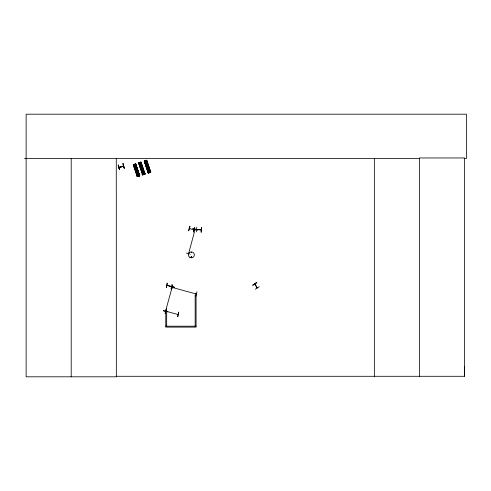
<?xml version="1.0" encoding="UTF-8"?>
<svg xmlns="http://www.w3.org/2000/svg" width="491" height="491" viewBox="0 0 491 491"><rect width="100%" height="100%" fill="white"/><g stroke="black" fill="none" stroke-linecap="round" stroke-linejoin="round"><path stroke-width="0.37" stroke-dasharray="2.46 1.84" d="M190.968 254.209L189.612 254.099"/><path stroke-width="0.74" d="M464.155 158.464L466.45 158.464L466.45 114.194L26.133 114.194L26.133 376.806L116.342 376.806L116.281 376.29L464.492 376.29L464.56 366.795M188.906 253.233L188.63 253.546L195.117 229.328M195.277 229.469L195.173 229.862L195.265 229.414M196.363 231.887L196.744 227.21M201.181 232.206L201.457 227.523M138.358 175.49L138.634 176.054L138.302 176.165L138.603 176.06M191.103 257.057C191.987 256.032 191.361 258.235 191.14 256.916M191.821 257.174C191.073 255.4 190.717 258.579 191.803 257.057M166.363 287.665L167.259 283.055L166.394 287.671M172.071 284.234L171.015 288.806M172.218 287.002L165.559 311.165M165.08 313.368L166.498 308.894L165.277 313.424M171.291 289.647L172.709 285.167L171.267 289.641M172.046 286.947L172.2 287.358M171.488 289.696L172.672 285.161M165.89 311.269L166.283 311.392M196.363 294.017L172.138 287.407L172.488 287.671M174.477 287.26L169.874 286.314L174.471 287.278M194.988 229.727L195.105 229.371L195.197 229.782M188.826 253.546L188.906 253.196M177.601 314.215L178.104 314.344M195.946 293.741L196.259 294.017M196.977 291.666L195.854 296.226M188.562 230.782L189.833 226.265M188.753 230.831L190.005 226.308M189.949 228.867L189.465 228.511L193.933 229.966M193.988 229.757L193.522 229.849M194.62 227.585L193.337 232.102L194.817 227.64M254.725 284.025L257.118 287.935M257.352 287.904L254.878 283.915M196.59 229.469L201.273 229.782M149.172 172.083L149.608 172.488L149.27 172.599M191.202 252.245L191.508 252.65L191.263 252.227M201.2 229.954L196.578 229.635M167.02 285.326L171.531 286.437M171.494 286.591L167.026 285.523M172.531 287.646L172.102 287.542M256.676 282.521L252.816 285.197L256.664 282.503M252.779 285.142L256.787 282.693M259.279 286.713L255.308 289.211M143.667 174.403L143.532 173.918M123.075 165.97L123.106 166.289M138.517 162.914L141.089 162.036L145.091 174.096M146.729 160.201L144.158 161.079L148.221 173.12L150.786 172.249L146.717 160.207L150.731 172.267M133.773 165.811L135.995 165.062M139.106 164.074L141.328 163.325M144.747 162.245L146.969 161.496M134.049 166.627L136.271 165.878M139.376 164.89L141.604 164.141M145.017 163.061L147.245 162.312M134.46 167.848L136.682 167.1M139.788 166.111L142.016 165.363M145.434 164.282L147.656 163.534M134.822 168.935L137.044 168.186M140.156 167.204L142.378 166.449M145.796 165.369L148.018 164.62M135.234 170.156L137.455 169.407M140.567 168.425L142.789 167.677M146.208 166.59L148.429 165.841M137.001 175.397L139.229 174.649M142.335 173.667L144.557 172.918M147.975 171.832L150.197 171.083M136.75 175.876L139.714 174.876M142.083 174.145L145.048 173.145M136.786 175.968L139.751 174.968M142.114 174.237L145.078 173.237M147.723 172.31L150.688 171.31M138.124 175.643L138.48 175.545M143.808 173.789L143.458 173.912L143.814 173.808M147.754 172.402L150.719 171.402M149.098 172.077L149.448 171.96M137.247 176.686L139.812 175.815L135.755 163.767L133.19 164.645L137.302 176.668M142.58 174.956L145.146 174.078M123.56 166.093L119.055 167.425L123.493 166.062M24.55 158.648L26.133 158.642M26.133 158.464L419.424 158.464M165.768 326.196L196.075 326.196M195.934 293.704L196.406 293.857M201.42 227.517L201.114 232.2M192.938 228.72L197.486 229.874M186.408 253.086L188.955 253.951M169.886 286.259L174.428 287.45M163.35 310.656L167.904 311.779L163.307 310.828M165.927 311.251L178.018 314.492L177.65 314.418M146.551 160.262L150.608 172.304M150.492 172.347L146.386 160.318L150.436 172.366M146.238 160.367L150.344 172.396M146.097 160.416L150.197 172.445M145.999 160.447L150.056 172.494M146.183 161.177L150.013 172.507M149.841 172.568L149.16 172.795M148.761 172.151L144.943 160.815L148.705 172.169M144.79 160.87L148.822 172.918M144.649 160.913L148.705 172.961M144.606 160.931L148.65 172.979M144.452 160.98L148.558 173.01M144.354 161.011L148.411 173.059M144.336 161.023L148.368 173.071M140.929 162.085L144.968 174.139M140.794 162.134L144.808 174.195L140.653 162.183L144.182 172.826M140.475 162.239L144.557 174.274M140.358 162.282L144.176 173.618L140.303 162.3M144.201 174.397L143.519 174.63M139.769 164.068L140.733 166.897M141.212 168.315L142.869 173.28L141.156 168.333M139.726 164.086L140.678 166.915M139.149 162.699L143.182 174.753M139.008 162.748L142.586 173.372M138.953 162.767L142.543 173.391M138.867 162.797L142.918 174.827M142.771 174.888L138.714 162.846L142.728 174.906M138.53 162.908L142.629 174.937M135.602 163.822L139.659 175.864L135.577 163.828M135.461 163.865L139.469 175.931M135.326 163.914L139.37 175.962M135.27 163.933L139.327 175.974M135.148 163.976L139.186 176.024M135.264 164.724L139.088 176.054M135.215 164.743L139.045 176.073M138.867 176.128L138.186 176.361M138.02 176.429L134.209 165.086L137.971 176.441M133.791 164.442L137.83 176.49M133.54 164.528L137.541 176.588M133.386 164.577L137.419 176.631L133.343 164.595M122.891 163.706L124.272 168.192M118.282 165.129L119.657 169.61M118.11 165.179L119.491 169.665M464.492 376.29L464.492 157.955L419.424 157.955L419.424 376.29M374.351 158.464L374.351 376.806M195.16 326.196L195.16 294.907L196.075 294.907L196.075 327.104L165.768 327.104L165.768 310.551L166.682 310.551L166.682 326.196M116.275 158.464L116.342 376.806M71.207 158.464L71.207 376.806M135.633 169.07C136.394 171.015 137.087 167.566 135.633 169.07M140.96 167.333C141.721 169.285 142.415 165.835 140.96 167.333M146.6 165.504C147.361 167.449 148.055 164 146.6 165.504M192.994 228.499L197.468 229.941L192.994 228.499M178.681 312.153L177.742 316.763L178.681 312.153M123.572 166.142L119.16 167.511L123.579 166.179M118.343 165.105L119.473 169.671L118.343 165.105M123.075 163.65L124.217 168.21L123.075 163.65M137.732 176.527L133.675 164.479L137.676 176.545M189.9 257.431A2.971 2.971 0 0 0 194.35 254.86A2.971 2.971 0 0 0 189.9 252.288A2.971 2.971 0 0 0 189.9 257.431"/></g></svg>
